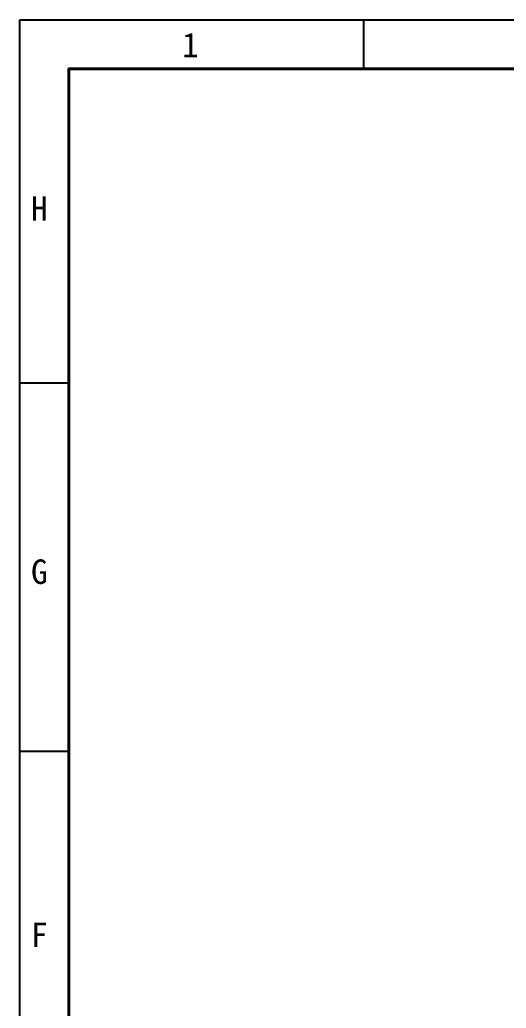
# Model space of a CAD drawing. Header units: millimetres. Extents: x 55614 to 110757, y -66981 to -47484.
# Drawn here: x 55614 to 58866, y -54095 to -47484 of the extents above; entities that cross this region are included whole.
import ezdxf

# ---------------------------------------------------------------- set-up
doc = ezdxf.new("R2010")
doc.units = ezdxf.units.MM
doc.layers.add('FORM', color=7, linetype='Continuous')
doc.layers.add('LY_Partlib2', color=7, linetype='Continuous')
doc.styles.add('KEHUA', font='STFANGSO.TTF')

# ---------------------------------------------------------------- blocks, each defined once
blk = doc.blocks.new('1')
at = {"layer": 'FORM', "color": 4}
for p, q in [((1840.27, 2977.08), (1840.27, 2972.06)), ((1805.08, 2939.88), (1810.11, 2939.88)), ((1805.08, 2902.17), (1810.11, 2902.17))]:
    blk.add_line(p, q, dxfattribs=at)
at = {"layer": 'FORM', "color": 6}
blk.add_lwpolyline([(1805.08, 2977.08), (2227.4, 2977.08), (2227.4, 2678.44), (1805.08, 2678.44)], close=True, dxfattribs=at)
at = {"layer": 'FORM', "color": 8, "lineweight": 40}
blk.add_lwpolyline([(1810.11, 2683.47), (2222.37, 2683.47), (2222.37, 2972.06), (1810.11, 2972.06)], close=True, dxfattribs=at)
at = {"layer": 'FORM', "color": 4, "style": 'KEHUA'}
for s, p in [('1', (1821.7, 2973.25)), ('H', (1806.23, 2956.49)), ('G', (1806.23, 2919.29)), ('F', (1806.23, 2882.09))]:
    blk.add_text(s, height=2.51, dxfattribs=at).set_placement(p)

msp = doc.modelspace()

# ---------------------------------------------------------------- block references
at = {"layer": 'LY_Partlib2', "xscale": 65.28547535580151, "yscale": 65.28547535580151, "zscale": 65.28547535580151}
msp.add_blockref('1', (-62231.106, -241844.639), dxfattribs=at)

doc.saveas('drawing.dxf')
